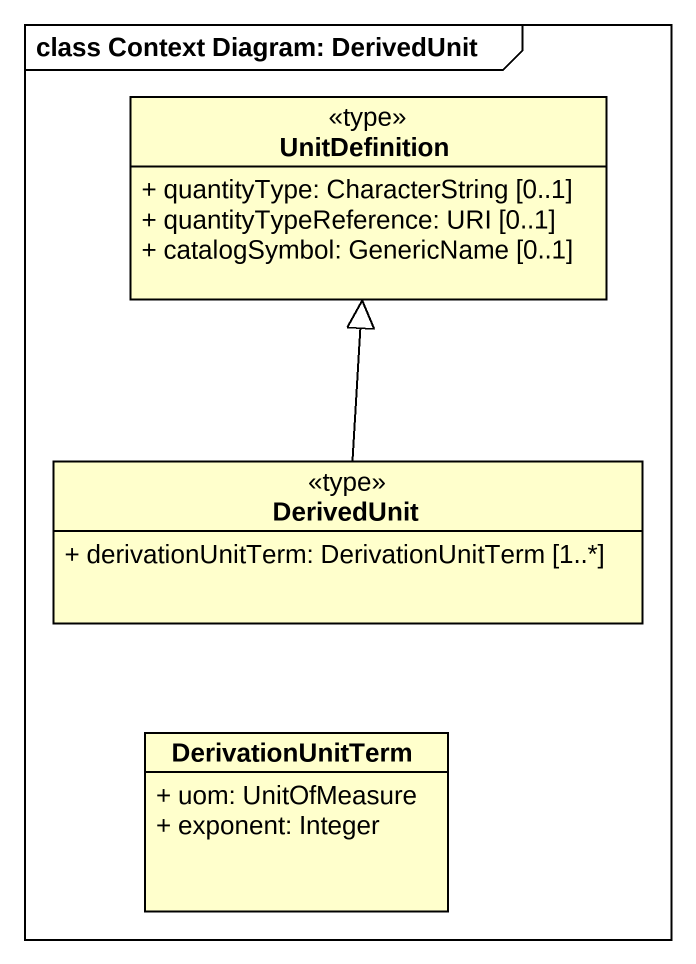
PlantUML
@startuml
mainframe class Context Diagram: DerivedUnit
hide circle
hide empty members
skinparam classAttributeIconSize 0
class UnitDefinition <<type>> {
  + quantityType: CharacterString [0..1]
  + quantityTypeReference: URI [0..1]
  + catalogSymbol: GenericName [0..1]
}
class DerivedUnit <<type>> {
  + derivationUnitTerm: DerivationUnitTerm [1..*]
}
class DerivationUnitTerm {
  + uom: UnitOfMeasure
  + exponent: Integer
}
DerivedUnit -up-|> UnitDefinition
@enduml
